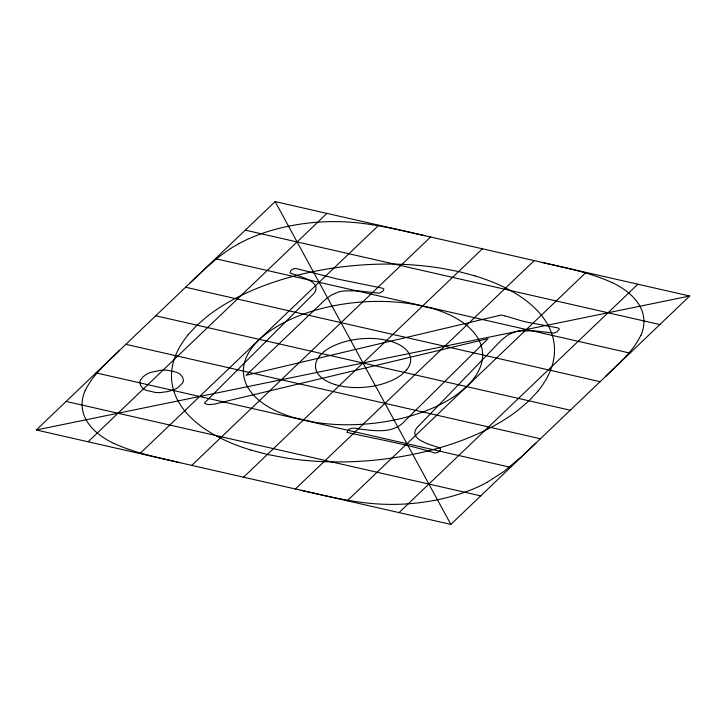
<?xml version="1.0" encoding="UTF-8"?>
<svg xmlns="http://www.w3.org/2000/svg" width="726" height="726" viewBox="0 0 726 726"><rect width="100%" height="100%" fill="white"/><g stroke="black" fill="none" stroke-linecap="round" stroke-linejoin="round"><path stroke-width="1.09" d="M85.151 390.706C92.864 374.48 107.058 362.809 119.563 350.359M640.849 335.294C632.999 351.774 618.507 363.572 605.811 376.231M188.098 334.731L197.018 325.194L207.645 316.037A191.827 97.647 -5.2 0 1 441.118 268.221L458.632 271.551L475.103 275.889M253.791 345.349L259.363 339.396L265.997 333.679M319.485 355.967L324.35 351.32M406.515 370.033L401.65 374.68A47.725 24.294 -5.2 0 1 343.616 386.531M472.209 380.651L466.637 386.604L460.003 392.321M537.902 391.269L528.982 400.806L518.355 409.963A191.827 97.647 -5.2 0 1 284.882 457.779L267.368 454.449L250.897 450.111M36.3 429.983L275.145 201.592L689.7 296.017L450.855 524.408L36.3 429.983L689.7 296.017M88.118 441.78L326.963 213.39M139.936 453.587L378.781 225.196M191.764 465.393L430.6 237.003M243.582 477.191L482.418 248.809M295.4 488.997L534.236 260.607M347.219 500.804L586.063 272.413M399.037 512.61L637.882 284.22M190.012 282.995C205.149 268.584 220.268 253.673 238.863 243.718M535.87 443.123L523.056 455.238M521.976 456.237L503.917 471.483L487.137 482.282M411.805 303.786L432.995 308.614A119.772 60.975 -5.2 0 1 472.145 380.642M382.448 339.405L390.887 341.329A47.725 24.294 -5.2 0 1 406.487 370.024M343.552 386.595L335.113 384.671M425.064 235.741C398.765 229.888 372.42 223.209 345.394 221.884A117.757 59.94 -5.2 0 0 238.809 243.7M300.936 490.259C327.235 496.112 353.58 502.791 380.605 504.116A117.757 59.94 -5.2 0 0 487.182 482.3M542.15 262.413C565.763 268.094 590.02 272.404 612.2 282.659M245.288 230.142L659.843 324.567M215.431 258.683L629.986 353.117M185.575 287.233L600.139 381.667M155.718 315.783L570.282 410.217M125.861 344.333L540.425 438.767M96.013 372.883L510.569 467.317M66.157 401.433L480.712 495.858M179.739 462.653C157.478 457.335 134.682 453.033 113.8 443.341M504.271 315.756L501.267 315.03L246.087 375.297L326.092 298.822L331.455 294.965L338.688 291.943A18.604 9.465 -5.2 0 1 344.006 290.908L357.891 290.817L378.545 293.168A2.741 1.398 -5.2 0 0 379.535 293.041L382.321 291.562A15.228 7.75 -5.2 0 0 383.183 290.709L383.9 289.102L382.629 288.222L337.554 279.056L296.253 268.547L293.994 268.62L291.725 269.872A15.228 7.75 -5.2 0 0 290.808 270.716L290.019 272.649A2.741 1.398 -5.2 0 0 290.418 273.094C299.656 276.67 327.435 282.332 310.91 296.507L204.578 402.839A2.85 1.452 -5.2 0 0 204.75 403.366L208.017 404.6L213.834 404.228L488.144 338.643L404.518 421.28A22.751 11.58 -5.2 0 1 403.293 422.65C391.35 434.103 373.364 430.5 358.59 428.957C354.987 427.523 347.881 427.442 347.064 432.378C375.433 438.912 404.681 443.704 432.75 452.325C435.373 454.694 443.686 450.229 439.43 447.806C430.137 444.466 403.928 438.531 419.828 424.764L501.557 339.94L508.454 334.595L515.369 331.773A17.351 8.83 -5.2 0 1 519.144 330.992L533.891 330.811L553.974 333.08L557.005 331.846L559.256 329.214L558.956 328.361L557.269 327.789L526.114 321.999A117.122 59.614 -5.2 0 1 519.834 320.311L508.327 316.845A125.997 64.142 -5.2 0 0 504.271 315.756M275.145 201.592L450.855 524.408M612.254 282.623A117.757 59.94 -5.2 0 1 640.922 335.294M113.746 443.377A117.757 59.94 -5.2 0 1 85.078 390.706M335.267 384.626A47.725 24.294 -5.2 0 1 319.649 355.949M324.458 351.339A47.725 24.294 -5.2 0 1 382.52 339.441M459.939 392.303A119.772 60.975 -5.2 0 1 314.222 422.178L293.005 417.386A119.772 60.975 -5.2 0 1 253.855 345.358M266.152 333.86A119.772 60.975 -5.2 0 1 411.869 303.985M250.96 450.056A191.827 97.647 -5.2 0 1 188.197 334.75M475.04 275.944A191.827 97.647 -5.2 0 1 537.803 391.25M139.882 382.357L140.617 385.615L143.058 388.51A19.774 10.064 -5.2 0 0 146.28 390.37L155.527 392.476A20.355 10.364 -5.2 0 0 160.7 392.53L167.207 391.668L173.251 389.962A20.41 10.391 -5.2 0 0 178.042 387.566L182.653 382.92A19.774 10.064 -5.2 0 0 183.406 380.243L182.525 377.021L179.921 374.153A20.718 10.545 -5.2 0 0 176.627 372.302L167.379 370.196A20.165 10.264 -5.2 0 0 161.245 370.196L150.944 372.311A20.165 10.264 -5.2 0 0 146.035 374.571L142.84 376.994L140.708 379.671A20.718 10.545 -5.2 0 0 139.882 382.357"/></g></svg>
